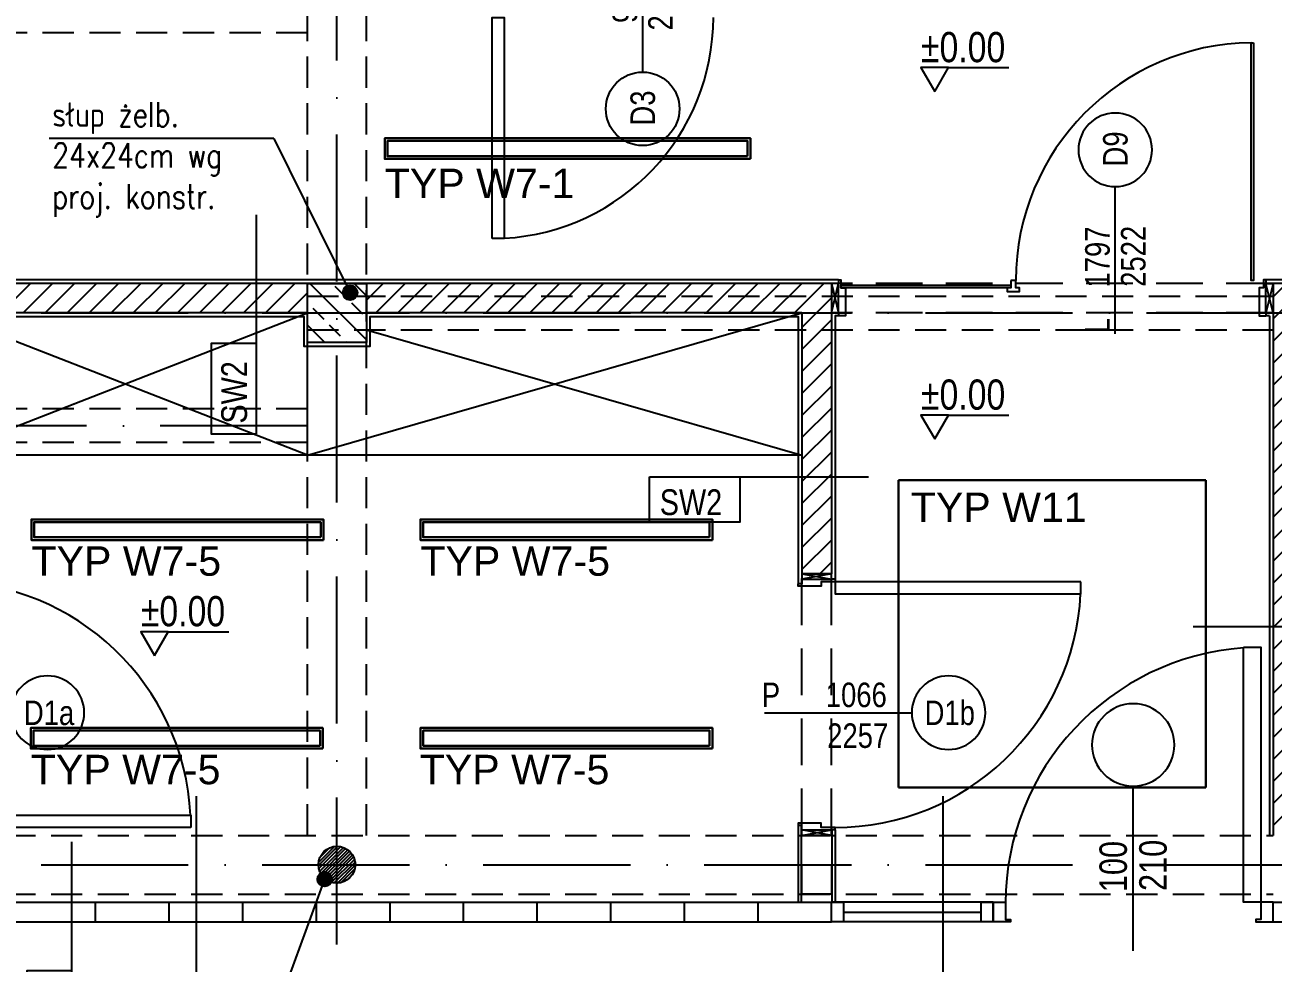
# Model space of a CAD drawing. Header units: millimetres. Extents: x 58205 to 122423, y 1055 to 94479.
# Drawn here: x 69578 to 70087, y 10806 to 11189 of the extents above; entities that cross this region are included whole.
import ezdxf

# ---------------------------------------------------------------- set-up
doc = ezdxf.new("R2010")
doc.units = ezdxf.units.MM
for name, pattern in [('ACAD_ISO03W100', [30, 12, -18]), ('ACAD_ISO10W100', [18, 12, -3, 0, -3]), ('AUDIT_D_080509132939-0', [0]), ('HIDDEN', [9.525, 6.35, -3.175])]:
    doc.linetypes.add(name, pattern=pattern)
doc.layers.add('$ oświetlenie $', color=30, linetype='Continuous', lineweight=30)
for name, color, linetype in [('+48_HACZE', 253, 'Continuous'), ('+48_KOTY', 3, 'Continuous'), ('+48_MEBLE', 251, 'Continuous'), ('+48_OPISY', 3, 'Continuous'), ('+48_OPISY T', 3, 'Continuous'), ('+48_OPISY_POM', 3, 'Continuous'), ('+48_OPISY_STOLARKA', 3, 'Continuous'), ('+48_OPISY_ŚCIAN', 3, 'Continuous'), ('+48_OSIE', 8, 'Continuous'), ('+48_PODCIĄG', 4, 'ACAD_ISO03W100'), ('+48_SCIANY', 1, 'Continuous'), ('+48_SCIANY_DZIAŁOWE', 2, 'Continuous'), ('+48_STOLARKA_DRZWI', 3, 'Continuous'), ('+48_STOLARKA_OKNA', 3, 'Continuous'), ('+48_SŁUPY', 20, 'Continuous'), ('+48_TYNKI', 252, 'Continuous'), ('+48_WIDOK', 5, 'Continuous'), ('+48_ŚCIANY_GK', 42, 'Continuous'), ('+48_ŻELBET', 242, 'Continuous')]:
    doc.layers.add(name, color=color, linetype=linetype)
doc.styles.get("Standard").update_dxf_attribs({"font": 'ARIAL.TTF'})
doc.styles.add('WRP_ARIAL', font='ARIAL.TTF', dxfattribs={"width": 0.8})

# ---------------------------------------------------------------- blocks, each defined once
blk = doc.blocks.new('SCIANA')
at = {"layer": '+48_OPISY_ŚCIAN', "ltscale": 5}
blk.add_line((-25, 0), (25, 0), dxfattribs=at)
blk.add_lwpolyline([(-60, 0), (-25, 0), (-25, 17.5), (-60, 17.5)], close=True, dxfattribs=at)
at = {"layer": '+48_OPISY_ŚCIAN', "ltscale": 5, "style": 'WRP_ARIAL', "width": 0.8}
blk.add_attdef('TYP', (-53.56, 4.8), '', height=10, dxfattribs=at)
blk = doc.blocks.new('OPIS_STOLARKA')
at = {"layer": '+48_OPISY_STOLARKA'}
blk.add_line((0, 30), (0, -30), dxfattribs=at)
at = {"layer": '+48_STOLARKA_DRZWI'}
blk.add_circle((0, -45), 15, dxfattribs=at)
at = {"layer": '+48_OPISY_STOLARKA', "style": 'WRP_ARIAL', "width": 0.8}
for tag, p in [('SZER', (-2.27, -15.9)), ('WYS', (14.32, -13.58)), ('OZN', (5.03, -51.33))]:
    blk.add_attdef(tag, p, '', height=10, rotation=90, dxfattribs=at)
blk = doc.blocks.new('koty')
at = {"layer": '+48_KOTY', "color": 3, "ltscale": 5}
blk.add_line((70403.15, 11224.99), (70423.15, 11224.99), dxfattribs=at)
blk.add_lwpolyline([(70398.6, 11217.11), (70403.15, 11224.99), (70394.05, 11224.99)], close=True, dxfattribs=at)
at = {"layer": '+48_KOTY', "color": 3, "style": 'WRP_ARIAL', "width": 0.8}
blk.add_attdef('POZIOM', (70403.19, 11226.78), '', height=10, dxfattribs=at)
blk = doc.blocks.new('TYP W11')
at = {"layer": '$ oświetlenie $', "ltscale": 0.15}
for p, q in [((-62.65, 92.45), (-62.65, -32.85)), ((62.65, 92.45), (-62.65, 92.45)), ((62.65, -32.85), (62.65, 92.45)), ((-62.65, -32.85), (62.65, -32.85))]:
    blk.add_line(p, q, dxfattribs=at)
at = {"layer": '$ oświetlenie $', "ltscale": 0.15, "insert": (-57.65, 87.45), "char_height": 12, "width": 397.1992, "attachment_point": 1}
blk.add_mtext('TYP W11', dxfattribs=at)

msp = doc.modelspace()

# ---------------------------------------------------------------- hatches: boundary and pattern name
at = {"layer": '+48_HACZE'}
h = msp.add_hatch(dxfattribs=at)
h.set_pattern_fill('ANSI31', color=256, scale=2, angle=180, style=0)
h.paths.add_polyline_path([(69532.483, 10964.817), (69544.483, 10964.817), (69544.483, 11071.217), (69693.484, 11071.217), (69693.484, 11083.217), (69532.483, 11083.217)])
h.paths.add_polyline_path([(69894.984, 10964.817), (69906.984, 10964.817), (69906.984, 11083.217), (69717.484, 11083.217), (69717.484, 11071.217), (69894.984, 11071.217)])
at = {"layer": '+48_HACZE', "linetype": 'AUDIT_D_080509132939-0'}
h = msp.add_hatch(dxfattribs=at)
h.set_pattern_fill('ANSI33', color=256, scale=2, angle=90, style=0)
h.set_pattern_definition([(135, (-7e-12, -1230), (-8.9802561, -8.9802561), []), (135, (-7e-12, -1221.02), (-8.9802561, -8.9802561), [6.35, -3.175])])
h.paths.add_polyline_path([(69693.484, 11083.217), (69717.484, 11083.217), (69717.484, 11059.217), (69693.484, 11059.217)])
at = {"layer": '+48_HACZE'}
h = msp.add_hatch(dxfattribs=at)
h.set_pattern_fill('ANSI31', color=256, scale=2, angle=180, style=0)
h.paths.add_polyline_path([(70098.984, 11071.217), (70213.484, 11071.217), (70213.484, 11083.217), (70086.984, 11083.217), (70086.984, 10858.217), (70098.984, 10858.217)])
h.paths.add_polyline_path([(70237.484, 11083.217), (70237.484, 11071.217), (70295.984, 11071.217), (70295.984, 11083.217)])
h = msp.add_hatch(dxfattribs=at)
h.set_pattern_fill('ANSI31', color=256, scale=0.3, angle=180, style=0)
edge = h.paths.add_edge_path()
edge.add_arc((69705.484, 10846.267), 7.5, 0, 360)
at = {"layer": '+48_OPISY T'}
h = msp.add_hatch(color=256, dxfattribs=at)
edge = h.paths.add_edge_path()
edge.add_arc((69710.856, 11079.445), 3, 0, 360)
h = msp.add_hatch(color=256, dxfattribs=at)
edge = h.paths.add_edge_path()
edge.add_arc((69700.498, 10840.33), 3, 0, 360)

# ---------------------------------------------------------------- linework, layer by layer
at = {"layer": '$ oświetlenie $', "ltscale": 0.15}
for points in [[(69873.964, 11134.017), (69724.964, 11134.017), (69724.964, 11142.417), (69873.964, 11142.417)], [(69872.864, 11135.117), (69726.064, 11135.117), (69726.064, 11141.317), (69872.864, 11141.317)], [(69699.983, 10978.617), (69580.983, 10978.617), (69580.983, 10987.017), (69699.983, 10987.017)], [(69858.484, 10978.617), (69739.484, 10978.617), (69739.484, 10987.017), (69858.484, 10987.017)], [(69698.883, 10979.717), (69582.083, 10979.717), (69582.083, 10985.917), (69698.883, 10985.917)], [(69857.384, 10979.717), (69740.584, 10979.717), (69740.584, 10985.917), (69857.384, 10985.917)], [(69699.717, 10893.617), (69580.717, 10893.617), (69580.717, 10902.017), (69699.717, 10902.017)], [(69698.617, 10894.717), (69581.817, 10894.717), (69581.817, 10900.917), (69698.617, 10900.917)], [(69858.484, 10893.617), (69739.484, 10893.617), (69739.484, 10902.017), (69858.484, 10902.017)], [(69857.384, 10894.717), (69740.584, 10894.717), (69740.584, 10900.917), (69857.384, 10900.917)]]:
    msp.add_lwpolyline(points, close=True, dxfattribs=at)
at = {"layer": '+48_MEBLE'}
for p, q in [((70297.484, 11084.717), (70084.084, 11084.717)), ((69693.484, 11013.217), (69544.483, 11071.217)), ((69544.483, 11013.217), (69693.484, 11071.217)), ((69693.484, 11013.217), (69894.984, 11071.217)), ((70085.484, 11069.967), (70084.084, 11069.967)), ((70085.484, 11069.967), (70085.484, 10858.217)), ((69717.484, 11064.309), (69894.984, 11013.217))]:
    msp.add_line(p, q, dxfattribs=at)
for points in [[(69693.484, 11013.217), (69693.484, 11059.217)], [(69693.484, 11013.217), (69544.483, 11013.217)], [(69894.984, 11013.217), (69693.484, 11013.217)]]:
    msp.add_lwpolyline(points, dxfattribs=at)
at = {"layer": '+48_OPISY'}
msp.add_line((69679.708, 11142.311), (69588.163, 11142.311), dxfattribs=at)
for points in [[(69679.708, 11142.311), (69710.856, 11079.445)], [(69798.878, 10779.716), (69678.421, 10779.716), (69700.498, 10840.33)]]:
    msp.add_lwpolyline(points, dxfattribs=at)
at = {"layer": '+48_OPISY T'}
for centre in [(69710.856, 11079.445), (69700.498, 10840.33)]:
    msp.add_circle(centre, 3, dxfattribs=at)
at = {"layer": '+48_OPISY_POM'}
for p, q in [((69648.285, 10772.195), (69648.285, 10874.165)), ((69952.598, 10772.195), (69952.598, 10874.165))]:
    msp.add_line(p, q, dxfattribs=at)
at = {"layer": '+48_OSIE', "linetype": 'ACAD_ISO10W100', "ltscale": 5}
for p, q in [((69705.484, 10363.161), (69705.484, 13180.923)), ((68053.193, 11071.217), (71642.384, 11071.217)), ((68053.193, 10846.217), (71642.384, 10846.217))]:
    msp.add_line(p, q, dxfattribs=at)
msp.add_lwpolyline([(69693.484, 11025.217), (68857.484, 11025.217)], dxfattribs=at)
at = {"layer": '+48_PODCIĄG', "linetype": 'HIDDEN', "ltscale": 2}
for p, q in [((69693.484, 10858.217), (69693.484, 12901.217)), ((69717.484, 10858.217), (69717.484, 12901.217)), ((69693.484, 11078.067), (71277.469, 11078.067)), ((69693.484, 11064.367), (71277.469, 11064.367))]:
    msp.add_line(p, q, dxfattribs=at)
for points in [[(69693.484, 11185.367), (68857.484, 11185.367)], [(69693.484, 11032.067), (68857.484, 11032.067)], [(69693.484, 11018.367), (68857.484, 11018.367)], [(69493.734, 10858.217), (70086.984, 10858.217)], [(69493.734, 10834.217), (70086.984, 10834.217)]]:
    msp.add_lwpolyline(points, dxfattribs=at)
at = {"layer": '+48_SCIANY'}
for p, q in [((69906.984, 11083.217), (69532.483, 11083.217)), ((69906.983, 11083.217), (69906.983, 11073.217)), ((69693.484, 11071.217), (69544.483, 11071.217)), ((69894.984, 11071.217), (69717.484, 11071.217)), ((69894.984, 10964.817), (69906.984, 10964.817))]:
    msp.add_line(p, q, dxfattribs=at)
at = {"layer": '+48_SCIANY', "ltscale": 3}
for p, q in [((69906.984, 11083.217), (69906.984, 10964.817)), ((70086.984, 11083.217), (70086.984, 10858.217)), ((70213.484, 11083.217), (70086.984, 11083.217)), ((69894.984, 11071.217), (69894.984, 10964.817))]:
    msp.add_line(p, q, dxfattribs=at)
at = {"layer": '+48_SCIANY_DZIAŁOWE', "linetype": 'Continuous'}
for p, q in [((69906.984, 11083.217), (69909.884, 11071.217)), ((69906.984, 11071.217), (69909.884, 11083.217)), ((70086.984, 11083.217), (70084.084, 11071.217)), ((70086.984, 11071.217), (70084.084, 11083.217)), ((69906.984, 10964.817), (69894.984, 10962.617)), ((69894.984, 10964.817), (69906.984, 10962.617)), ((69906.984, 10858.217), (69894.984, 10860.417)), ((69894.984, 10858.217), (69906.984, 10860.417))]:
    msp.add_line(p, q, dxfattribs=at)
at = {"layer": '+48_STOLARKA_DRZWI'}
for p, q in [((69909.884, 11084.717), (69909.884, 11083.217)), ((70084.084, 11084.717), (70084.084, 11083.217)), ((69908.484, 10962.617), (69906.984, 10962.617)), ((69908.484, 10860.417), (69906.984, 10860.417))]:
    msp.add_line(p, q, dxfattribs=at)
for points in [[(69768.684, 11101.517), (69768.684, 11191.717), (69773.684, 11191.717), (69773.684, 11101.517)], [(70079.084, 11181.367), (70079.084, 11084.467), (70078.084, 11084.467), (70078.084, 11181.367)], [(69906.984, 11071.217), (69909.884, 11071.217), (69909.884, 11083.217), (69906.984, 11083.217)], [(69910.884, 11082.467), (69980.184, 11082.467), (69980.184, 11081.467), (69910.884, 11081.467)], [(70086.984, 11071.217), (70084.084, 11071.217), (70084.084, 11083.217), (70086.984, 11083.217)], [(69894.984, 10964.817), (69894.984, 10962.617), (69906.984, 10962.617), (69906.984, 10964.817)], [(70008.684, 10961.617), (69908.484, 10961.617), (69908.484, 10956.617), (70008.684, 10956.617)], [(70074.984, 10934.917), (70081.984, 10934.917), (70081.984, 10830.917), (70074.984, 10830.917)], [(69645.934, 10861.417), (69545.733, 10861.417), (69545.733, 10866.417), (69645.934, 10866.417)], [(69894.984, 10858.217), (69894.984, 10860.417), (69906.984, 10860.417), (69906.984, 10858.217)]]:
    msp.add_lwpolyline(points, close=True, dxfattribs=at)
for points in [[(69909.884, 11084.717), (69910.884, 11084.717), (69910.884, 11081.467), (69912.684, 11081.467), (69912.684, 11069.967), (69909.884, 11069.967)], [(69980.184, 11084.467), (69980.184, 11081.467), (69978.684, 11081.467), (69978.684, 11079.967), (69983.684, 11079.967), (69983.684, 11081.467), (69982.184, 11081.467), (69982.184, 11084.467), (69980.184, 11084.467)], [(70084.084, 11084.717), (70083.084, 11084.717), (70083.084, 11081.467), (70081.284, 11081.467), (70081.284, 11069.967), (70084.084, 11069.967)], [(69906.984, 11071.217), (69909.884, 11071.217), (69909.884, 11069.967)], [(70086.984, 11071.217), (70084.084, 11071.217), (70084.084, 11069.967)], [(69894.984, 10964.817), (69894.984, 10960.817), (69893.484, 10960.817)], [(69908.484, 10962.617), (69908.484, 10961.617), (69902.834, 10961.617), (69902.834, 10959.817), (69893.484, 10959.817), (69893.484, 10960.817)], [(69908.484, 10860.417), (69908.484, 10861.417), (69902.834, 10861.417), (69902.834, 10863.217), (69893.484, 10863.217), (69893.484, 10862.217)], [(69894.984, 10858.217), (69894.984, 10862.217), (69893.484, 10862.217)]]:
    msp.add_lwpolyline(points, dxfattribs=at)
for centre, radius, start, end in [((69768.684, 11191.717), 90.2, 273.17767, 0), ((70079.084, 11084.467), 96.9, 90.5913, 180), ((69545.733, 10861.417), 100.2, 2.86025, 89.85705), ((69908.484, 10961.617), 100.2, 270, 357.13974), ((70082.42, 10830.444), 104.438, 94.0839, 179.91268)]:
    msp.add_arc(centre, radius, start, end, dxfattribs=at)
at = {"layer": '+48_STOLARKA_OKNA'}
for p, q in [((69484.484, 10830.917), (69906.984, 10830.917)), ((69484.484, 10822.917), (69906.984, 10822.917))]:
    msp.add_line(p, q, dxfattribs=at)
for points in [[(69606.984, 10830.917), (69606.984, 10822.917)], [(69636.984, 10830.917), (69636.984, 10822.917)], [(69666.984, 10830.917), (69666.984, 10822.917)], [(69696.984, 10830.917), (69696.984, 10822.917)], [(69726.984, 10830.917), (69726.984, 10822.917)], [(69756.984, 10830.917), (69756.984, 10822.917)], [(69786.984, 10830.917), (69786.984, 10822.917)], [(69816.984, 10830.917), (69816.984, 10822.917)], [(69846.984, 10830.917), (69846.984, 10822.917)], [(69876.984, 10830.917), (69876.984, 10822.917)], [(69972.983, 10830.917), (69906.984, 10830.917)], [(69972.983, 10830.917), (69977.983, 10830.917), (69977.983, 10823.917), (69979.983, 10823.917), (69979.983, 10822.917), (69972.983, 10822.917), (69972.983, 10830.917)], [(70086.984, 10830.917), (70081.984, 10830.917), (70081.984, 10823.917), (70079.984, 10823.917), (70079.984, 10822.917), (70086.984, 10822.917), (70086.984, 10830.917)], [(70086.984, 10830.917), (70198.484, 10830.917)], [(69911.984, 10826.917), (69967.983, 10826.917)], [(69972.983, 10822.917), (69906.984, 10822.917)], [(70086.984, 10822.917), (70198.484, 10822.917)]]:
    msp.add_lwpolyline(points, dxfattribs=at)
for points in [[(69906.984, 10830.917), (69911.984, 10830.917), (69911.984, 10822.917), (69906.984, 10822.917)], [(69967.983, 10830.917), (69972.983, 10830.917), (69972.983, 10822.917), (69967.983, 10822.917)]]:
    msp.add_lwpolyline(points, close=True, dxfattribs=at)
at = {"layer": '+48_SŁUPY', "linetype": 'AUDIT_D_080509132939-0'}
msp.add_circle((69705.484, 10846.267), 7.5, dxfattribs=at)
at = {"layer": '+48_TYNKI', "ltscale": 0.15}
for points in [[(69909.884, 11084.717), (69545.984, 11084.717)], [(69545.983, 10962.617), (69545.983, 11069.717), (69691.984, 11069.717), (69691.984, 11057.717), (69718.984, 11057.717), (69718.984, 11069.717), (69893.484, 11069.717), (69893.484, 10960.817)], [(69909.884, 11069.967), (69908.484, 11069.967), (69908.484, 10962.617)], [(69906.984, 10858.217), (69908.984, 10858.217)]]:
    msp.add_lwpolyline(points, dxfattribs=at)
at = {"layer": '+48_WIDOK', "color": 251, "linetype": 'HIDDEN', "ltscale": 3}
for p, q in [((70086.984, 11083.217), (69906.984, 11083.217)), ((70086.984, 11071.217), (69906.984, 11071.217)), ((69894.984, 10858.217), (69894.984, 10964.817)), ((69906.984, 10858.217), (69906.984, 10964.817))]:
    msp.add_line(p, q, dxfattribs=at)
at = {"layer": '+48_WIDOK'}
msp.add_line((69972.984, 10828.917), (69972.983, 10828.917), dxfattribs=at)
at = {"layer": '+48_WIDOK', "ltscale": 0.15}
msp.add_lwpolyline([(69894.984, 10846.217), (69906.984, 10846.217), (69906.984, 10834.217), (69894.984, 10834.217)], close=True, dxfattribs=at)
at = {"layer": '+48_ŚCIANY_GK'}
for points in [[(69893.484, 10862.217), (69893.484, 10830.917)], [(69894.734, 10862.217), (69894.734, 10830.917)], [(69907.234, 10860.417), (69907.234, 10830.917)], [(69908.484, 10860.417), (69908.484, 10830.917)]]:
    msp.add_lwpolyline(points, dxfattribs=at)
at = {"layer": '+48_ŻELBET', "linetype": 'Continuous'}
msp.add_lwpolyline([(69693.484, 11083.217), (69717.484, 11083.217), (69717.484, 11059.217), (69693.484, 11059.217)], close=True, dxfattribs=at)

# ---------------------------------------------------------------- block references
at = {"layer": '$ oświetlenie $'}
msp.add_blockref('TYP W11', (69996.984, 10910.517), dxfattribs=at)
at = {"layer": '+48_KOTY'}
ref = msp.add_blockref('koty', (-16781.984, -2657.975), dxfattribs=dict(at, xscale=1.231999999701657, yscale=1.231999999697109, zscale=1.231999999697182))
ref.add_attrib('POZIOM', '±0.00', (69943.51, 11173.42), dxfattribs={"color": 3, "height": 12.32, "style": 'WRP_ARIAL', "width": 0.8})
ref = msp.add_blockref('koty', (-16781.984, -2799.633), dxfattribs=dict(at, xscale=1.231999999701657, yscale=1.231999999697109, zscale=1.231999999697182))
ref.add_attrib('POZIOM', '±0.00', (69943.51, 11031.762), dxfattribs={"color": 3, "height": 12.32, "style": 'WRP_ARIAL', "width": 0.8})
ref = msp.add_blockref('koty', (-17099.926, -2887.947), dxfattribs=dict(at, xscale=1.231999999701657, yscale=1.231999999697109, zscale=1.231999999697182))
ref.add_attrib('POZIOM', '±0.00', (69625.568, 10943.448), dxfattribs={"color": 3, "height": 12.32, "style": 'WRP_ARIAL', "width": 0.8})
at = {"layer": '+48_OPISY_STOLARKA'}
ref = msp.add_blockref('OPIS_STOLARKA', (69830.078, 11199.424), dxfattribs=at)
ref.add_attrib('SZER', '966     L', (69827.805, 11189.418), dxfattribs={"height": 10, "rotation": 90, "style": 'WRP_ARIAL', "width": 0.8})
ref.add_attrib('WYS', '2257', (69842.344, 11186.354), dxfattribs={"height": 10, "rotation": 90, "style": 'WRP_ARIAL', "width": 0.8})
ref.add_attrib('OZN', 'D3', (69835.103, 11147.606), dxfattribs={"height": 10, "rotation": 90, "style": 'WRP_ARIAL', "width": 0.8})
ref = msp.add_blockref('OPIS_STOLARKA', (70022.687, 11092.703), dxfattribs=dict(at, xscale=-1, rotation=180))
ref.add_attrib('SZER', 'L    1797', (70020.414, 11062.937), dxfattribs={"height": 10, "rotation": 90, "style": 'WRP_ARIAL', "width": 0.8})
ref.add_attrib('WYS', '2522', (70035.008, 11081.867), dxfattribs={"height": 10, "rotation": 90, "style": 'WRP_ARIAL', "width": 0.8})
ref.add_attrib('OZN', 'D9', (70027.712, 11130.917), dxfattribs={"height": 10, "rotation": 90, "style": 'WRP_ARIAL', "width": 0.8})
ref = msp.add_blockref('OPIS_STOLARKA', (69542.531, 10908.217), dxfattribs=dict(at, xscale=-1, rotation=90))
ref.add_attrib('SZER', 'L    1066', (69512.359, 10910.489), dxfattribs={"height": 10, "style": 'WRP_ARIAL', "width": 0.8})
ref.add_attrib('WYS', '2257', (69533.218, 10893.865), dxfattribs={"height": 10, "style": 'WRP_ARIAL', "width": 0.8})
ref.add_attrib('OZN', 'D1a', (69577.905, 10903.191), dxfattribs={"height": 10, "style": 'WRP_ARIAL', "width": 0.8})
ref = msp.add_blockref('OPIS_STOLARKA', (69909.748, 10908.217), dxfattribs=dict(at, xscale=-1, rotation=90))
ref.add_attrib('SZER', 'P      1066', (69878.643, 10910.489), dxfattribs={"height": 10, "style": 'WRP_ARIAL', "width": 0.8})
ref.add_attrib('WYS', '2257', (69905.293, 10893.865), dxfattribs={"height": 10, "style": 'WRP_ARIAL', "width": 0.8})
ref.add_attrib('OZN', 'D1b', (69944.991, 10903.191), dxfattribs={"height": 10, "style": 'WRP_ARIAL', "width": 0.8})
ref = msp.add_blockref('OPIS_STOLARKA', (70029.984, 10844.685), dxfattribs=dict(at, xscale=-1.120000000002619, yscale=1.120000000003984, zscale=1.12, rotation=180))
ref.add_attrib('SZER', '100', (70027.438, 10835.052), dxfattribs={"height": 11.2, "rotation": 90, "style": 'WRP_ARIAL', "width": 0.8})
ref.add_attrib('WYS', '210', (70043.643, 10835.523), dxfattribs={"height": 11.2, "rotation": 90, "style": 'WRP_ARIAL', "width": 0.8})
at = {"layer": '+48_OPISY_ŚCIAN'}
ref = msp.add_blockref('SCIANA', (69672.644, 11084.933), dxfattribs=dict(at, xscale=1.050000000000182, yscale=1.050000000000182, zscale=1.05, rotation=90))
ref.add_attrib('TYP', 'SW2', (69668.843, 11026.105), dxfattribs={"ltscale": 5, "height": 10.5, "rotation": 90, "style": 'WRP_ARIAL', "width": 0.8})
ref = msp.add_blockref('SCIANA', (69895.885, 11004.334), dxfattribs=dict(at, xscale=-1.049999999999272, yscale=1.050000000000182, zscale=1.05, rotation=180))
ref.add_attrib('TYP', 'SW2', (69837.057, 10988.794), dxfattribs={"ltscale": 5, "height": 10.5, "style": 'WRP_ARIAL', "width": 0.8})
ref = msp.add_blockref('SCIANA', (70080.739, 10943.217), dxfattribs=dict(at, xscale=1.049999999988358, yscale=1.050000000000182, zscale=1.05, rotation=180))
ref.add_attrib('TYP', 'SW2', (70112.656, 10928.855), dxfattribs={"ltscale": 5, "height": 10.5, "style": 'WRP_ARIAL', "width": 0.8})
at = {"layer": '+48_OPISY_ŚCIAN', "xscale": 1.050000000000182, "yscale": 1.050000000000182, "zscale": 1.05, "rotation": 90}
msp.add_blockref('SCIANA', (69597.424, 10829.257), dxfattribs=at).add_auto_attribs({'TYP': 'SZ3'})

# ---------------------------------------------------------------- texts
at = {"layer": '$ oświetlenie $', "ltscale": 0.15, "char_height": 12, "width": 397.19916, "attachment_point": 1}
for s, insert, rotation in [('TYP W7-1', (69724.964, 11130.008), 0.00003), ('TYP W7-5', (69580.983, 10976.055), 359.99998), ('TYP W7-5', (69739.484, 10976.055), 359.99998), ('TYP W7-5', (69580.717, 10891.055), 359.99998), ('TYP W7-5', (69739.217, 10891.055), 359.99998)]:
    msp.add_mtext(s, dxfattribs=dict(at, insert=insert, rotation=rotation))
at = {"layer": '+48_OPISY', "insert": (69589.477, 11157.105), "char_height": 10, "width": 235.93626, "attachment_point": 1, "style": 'WRP_ARIAL'}
msp.add_mtext('{\\Fromans|c238;słup żelb. \\P24x24cm wg \\Pproj. konstr.}', dxfattribs=at)

doc.saveas('drawing.dxf')
